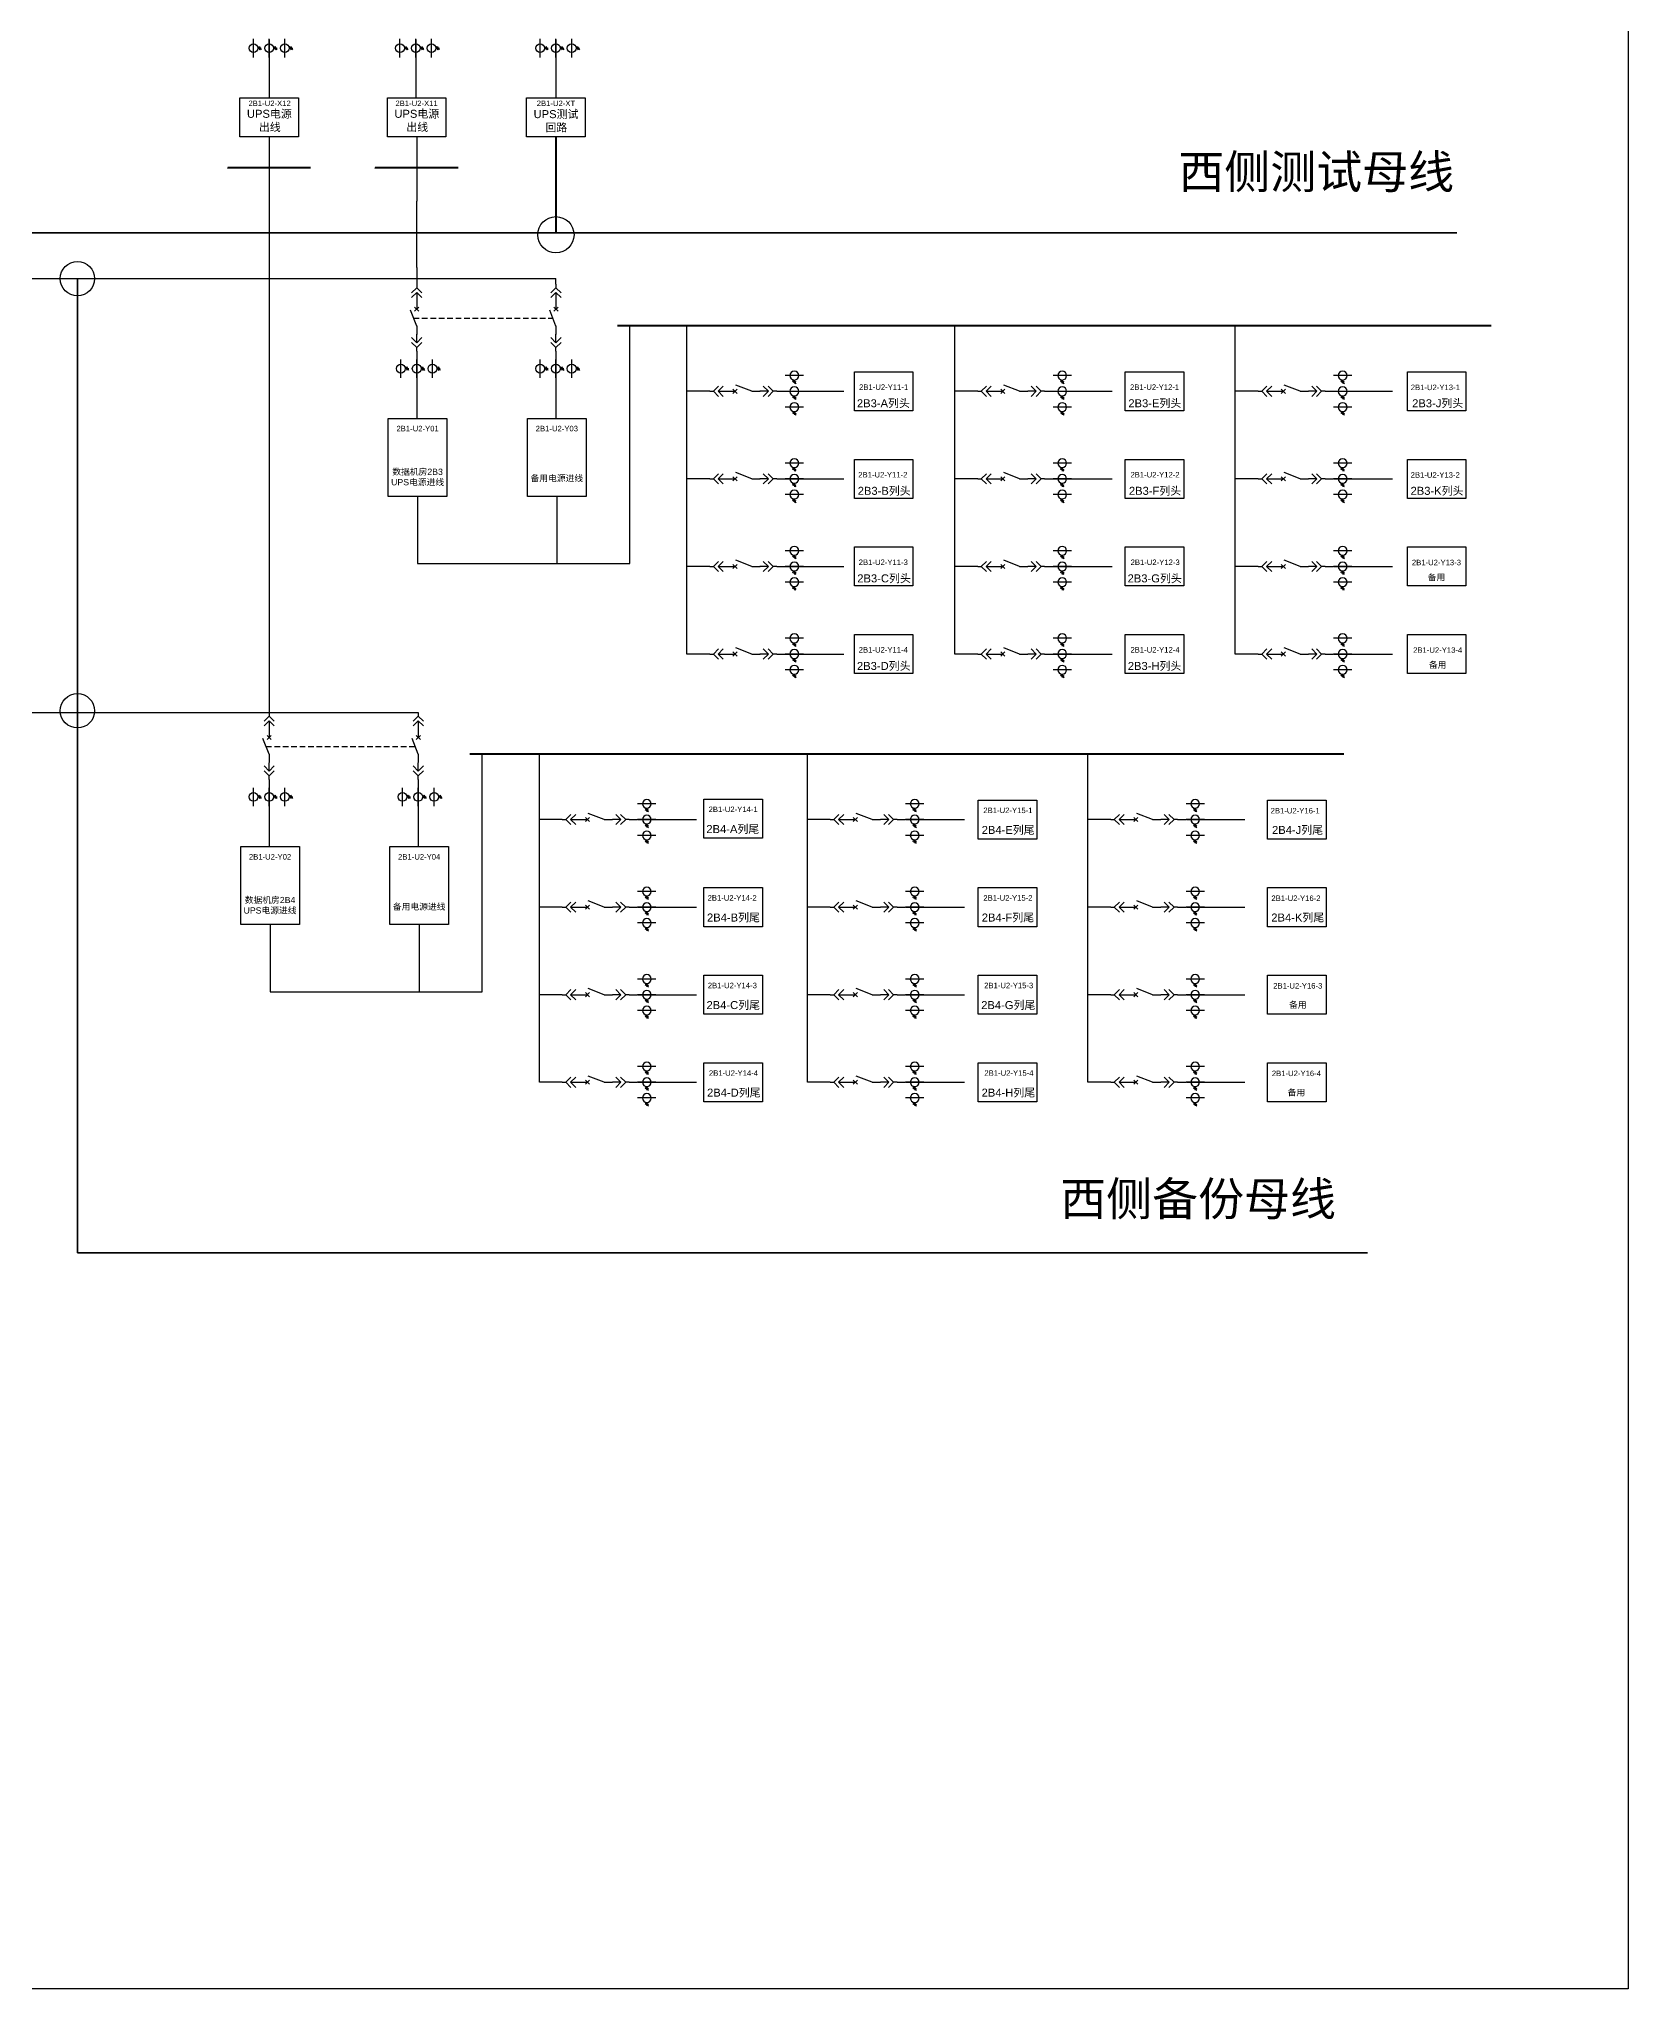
# Model space of a CAD drawing. Header units: millimetres. Extents: x 18 to 364, y 18 to 346.
# Drawn here: x 222.8 to 364.3, y 18.4 to 192.1 of the extents above; entities that cross this region are included whole.
import ezdxf
from ezdxf.enums import TextEntityAlignment as Align

# ---------------------------------------------------------------- set-up
doc = ezdxf.new("R2010")
doc.units = ezdxf.units.MM
doc.linetypes.add('HIDDEN', pattern=[0.375, 0.25, -0.125])
doc.styles.get("Standard").update_dxf_attribs({"font": 'arial.ttf'})

# ---------------------------------------------------------------- blocks, each defined once
blk = doc.blocks.new('A$C03DD39B5')
for p, q in [((417, 475), (283, 392)), ((417, 422), (283, 339)), ((350, 333), (350, 467))]:
    blk.add_line(p, q)
blk.add_lwpolyline([(700, 167), (0, 167)])
blk.add_circle((350, 167), 167)
blk = doc.blocks.new('DYDQAA05')
at = {"color": 0}
blk.add_lwpolyline([(0, 0), (0, -7)], dxfattribs=at)
blk = doc.blocks.new('DYDQAA03')
at = {"color": 0}
for points in [[(0, 0), (0, -1.5)], [(-2.12, -3.62), (0, -1.5)], [(-2.12, -5.62), (0, -3.5)], [(2.12, -3.62), (0, -1.5)], [(2.12, -5.62), (0, -3.5)], [(0, -3.5), (0, -7)]]:
    blk.add_lwpolyline(points, dxfattribs=at)
blk = doc.blocks.new('DYDQAA09')
at = {"color": 0}
blk.add_lwpolyline([(0, 0), (0, -3.5)], dxfattribs=at)
blk.add_lwpolyline([(0, 0), (0, -3.5)], dxfattribs=at)
blk.add_lwpolyline([(0, 0), (0, -3.5)], dxfattribs=at)
blk.add_lwpolyline([(0, 0), (0, -3.5)], dxfattribs=at)
blk.add_lwpolyline([(0, 0), (0, -3.5)], dxfattribs=at)
blk.add_lwpolyline([(0, 0), (0, -3.5)], dxfattribs=at)
blk.add_lwpolyline([(0, 0), (0, -3.5)], dxfattribs=at)
blk.add_lwpolyline([(0, 0), (0, -3.5)], dxfattribs=at)
blk.add_lwpolyline([(0, 0), (0, -3.5)], dxfattribs=at)
blk = doc.blocks.new('DYDQ0201')
at = {"color": 0}
for points in [[(0.86, -0.86), (-0.86, 0.86)], [(-0.86, -0.86), (0.86, 0.86)], [(0, -7), (-2.61, -0.37)]]:
    blk.add_lwpolyline(points, dxfattribs=at)
blk = doc.blocks.new('DYDQAA04')
at = {"color": 0}
for points in [[(0, -3.5), (0, 0)], [(-2.12, -1.38), (0, -3.5)], [(-2.12, -3.38), (0, -5.5)], [(2.12, -1.38), (0, -3.5)], [(2.12, -3.38), (0, -5.5)], [(0, -7), (0, -5.5)]]:
    blk.add_lwpolyline(points, dxfattribs=at)

msp = doc.modelspace()

# ---------------------------------------------------------------- linework, layer by layer
for p, q in [((243.32, 192.04, -11960.61), (243.32, 190.4, -11960.61)), ((256.38, 192.04, -11960.61), (256.38, 190.4, -11960.61)), ((268.86, 192.04, -11960.61), (268.86, 190.4, -11960.61)), ((243.32, 190.4, -11960.61), (243.32, 186.84, -11960.61)), ((256.38, 190.4, -11960.61), (256.38, 186.84, -11960.61)), ((268.86, 190.4, -11960.61), (268.86, 186.84, -11960.61)), ((243.32, 183.36, -11960.61), (243.32, 177.64, -11960.61)), ((256.46, 183.36, -11992.1), (256.46, 177.64, -11992.1)), ((243.32, 177.64, -13343.89), (243.32, 132.09, -13343.89)), ((256.46, 171.74, -14728.2), (256.46, 177.64, -13344.92)), ((275.43, 145.35, -12086.92), (275.43, 166.57, -11961.66)), ((280.53, 152.9, -12307.47), (280.53, 166.57, -11961.66)), ((304.39, 152.9, -12307.47), (304.39, 166.57, -11961.66)), ((329.36, 152.9, -12307.47), (329.36, 166.57, -11961.66)), ((256.46, 163.5, -12526.98), (256.46, 161.86, -12526.98)), ((256.46, 161.86, -12526.98), (256.46, 158.29, -12526.98)), ((282.56, 160.7, -13690.75), (280.53, 160.7, -12999.11)), ((289.31, 160.7, -11489.54), (290.95, 160.7, -11489.54)), ((290.95, 160.7, -11489.54), (294.51, 160.7, -11489.54)), ((306.42, 160.7, -13690.75), (304.39, 160.7, -12999.11)), ((313.17, 160.7, -11489.54), (314.81, 160.7, -11489.54)), ((314.81, 160.7, -11489.54), (318.38, 160.7, -11489.54)), ((331.4, 160.7, -13690.75), (329.36, 160.7, -12999.11)), ((338.15, 160.7, -11489.54), (339.79, 160.7, -11489.54)), ((339.79, 160.7, -11489.54), (343.35, 160.7, -11489.54)), ((282.56, 152.9, -12307.47), (280.53, 152.9, -12307.47)), ((280.53, 145.1, -11615.84), (280.53, 152.9, -12307.47)), ((289.31, 152.9, -10106.26), (290.95, 152.9, -10106.26)), ((290.95, 152.9, -10106.26), (294.51, 152.9, -10106.26)), ((306.42, 152.9, -12307.47), (304.39, 152.9, -12307.47)), ((304.39, 145.1, -11615.84), (304.39, 152.9, -12307.47)), ((313.17, 152.9, -10106.26), (314.81, 152.9, -10106.26)), ((314.81, 152.9, -10106.26), (318.38, 152.9, -10106.26)), ((331.4, 152.9, -12307.47), (329.36, 152.9, -12307.47)), ((329.36, 145.1, -11615.84), (329.36, 152.9, -12307.47)), ((338.15, 152.9, -10106.26), (339.79, 152.9, -10106.26)), ((339.79, 152.9, -10106.26), (343.35, 152.9, -10106.26)), ((256.54, 151.34, -12558.47), (256.54, 145.35, -12086.92)), ((256.54, 145.35, -12086.92), (275.43, 145.35, -12086.92)), ((282.56, 145.1, -11615.84), (280.53, 145.1, -11615.84)), ((280.53, 137.3, -10924.2), (280.53, 145.1, -11615.84)), ((289.31, 145.1, -9414.62), (290.95, 145.1, -9414.62)), ((290.95, 145.1, -9414.62), (294.51, 145.1, -9414.62)), ((306.42, 145.1, -11615.84), (304.39, 145.1, -11615.84)), ((304.39, 137.3, -10924.2), (304.39, 145.1, -11615.84)), ((313.17, 145.1, -9414.62), (314.81, 145.1, -9414.62)), ((314.81, 145.1, -9414.62), (318.38, 145.1, -9414.62)), ((331.4, 145.1, -11615.84), (329.36, 145.1, -11615.84)), ((329.36, 137.3, -10924.2), (329.36, 145.1, -11615.84)), ((338.15, 145.1, -9414.62), (339.79, 145.1, -9414.62)), ((339.79, 145.1, -9414.62), (343.35, 145.1, -9414.62)), ((282.56, 137.3, -10924.2), (280.53, 137.3, -10924.2)), ((289.31, 137.3, -8722.98), (290.95, 137.3, -8722.98)), ((290.95, 137.3, -8722.98), (294.51, 137.3, -8722.98)), ((306.42, 137.3, -10924.2), (304.39, 137.3, -10924.2)), ((313.17, 137.3, -8722.98), (314.81, 137.3, -8722.98)), ((314.81, 137.3, -8722.98), (318.38, 137.3, -8722.98)), ((331.4, 137.3, -10924.2), (329.36, 137.3, -10924.2)), ((338.15, 137.3, -8722.98), (339.79, 137.3, -8722.98)), ((339.79, 137.3, -8722.98), (343.35, 137.3, -8722.98)), ((262.29, 107.2, -10702.62), (262.29, 128.42, -10577.35)), ((267.39, 114.75, -10923.17), (267.39, 128.42, -10577.35)), ((291.25, 114.75, -10923.17), (291.25, 128.42, -10577.35)), ((316.23, 114.75, -10923.17), (316.23, 128.42, -10577.35)), ((243.32, 125.34, -11142.68), (243.32, 123.71, -11142.68)), ((243.32, 123.71, -11142.68), (243.32, 120.14, -11142.68)), ((269.42, 122.55, -12306.44), (267.39, 122.55, -11614.8)), ((276.17, 122.55, -10105.23), (277.81, 122.55, -10105.23)), ((277.81, 122.55, -10105.23), (281.38, 122.55, -10105.23)), ((293.29, 122.55, -12306.44), (291.25, 122.55, -11614.8)), ((300.04, 122.55, -10105.23), (301.68, 122.55, -10105.23)), ((301.68, 122.55, -10105.23), (305.24, 122.55, -10105.23)), ((318.26, 122.55, -12306.44), (316.23, 122.55, -11614.8)), ((325.01, 122.55, -10105.23), (326.65, 122.55, -10105.23)), ((326.65, 122.55, -10105.23), (330.22, 122.55, -10105.23)), ((269.42, 114.75, -10923.17), (267.39, 114.75, -10923.17)), ((267.39, 106.95, -10231.53), (267.39, 114.75, -10923.17)), ((276.17, 114.75, -8721.95), (277.81, 114.75, -8721.95)), ((277.81, 114.75, -8721.95), (281.38, 114.75, -8721.95)), ((293.29, 114.75, -10923.17), (291.25, 114.75, -10923.17)), ((291.25, 106.95, -10231.53), (291.25, 114.75, -10923.17)), ((300.04, 114.75, -8721.95), (301.68, 114.75, -8721.95)), ((301.68, 114.75, -8721.95), (305.24, 114.75, -8721.95)), ((318.26, 114.75, -10923.17), (316.23, 114.75, -10923.17)), ((316.23, 106.95, -10231.53), (316.23, 114.75, -10923.17)), ((325.01, 114.75, -8721.95), (326.65, 114.75, -8721.95)), ((326.65, 114.75, -8721.95), (330.22, 114.75, -8721.95)), ((243.4, 113.19, -11174.16), (243.4, 107.2, -10702.62)), ((243.4, 107.2, -10702.62), (262.29, 107.2, -10702.62)), ((269.42, 106.95, -10231.53), (267.39, 106.95, -10231.53)), ((267.39, 99.15, -9539.89), (267.39, 106.95, -10231.53)), ((276.17, 106.95, -8030.31), (277.81, 106.95, -8030.31)), ((277.81, 106.95, -8030.31), (281.38, 106.95, -8030.31)), ((293.29, 106.95, -10231.53), (291.25, 106.95, -10231.53)), ((291.25, 99.15, -9539.89), (291.25, 106.95, -10231.53)), ((300.04, 106.95, -8030.31), (301.68, 106.95, -8030.31)), ((301.68, 106.95, -8030.31), (305.24, 106.95, -8030.31)), ((318.26, 106.95, -10231.53), (316.23, 106.95, -10231.53)), ((316.23, 99.15, -9539.89), (316.23, 106.95, -10231.53)), ((325.01, 106.95, -8030.31), (326.65, 106.95, -8030.31)), ((326.65, 106.95, -8030.31), (330.22, 106.95, -8030.31)), ((269.42, 99.15, -9539.89), (267.39, 99.15, -9539.89)), ((276.17, 99.15, -7338.68), (277.81, 99.15, -7338.68)), ((277.81, 99.15, -7338.68), (281.38, 99.15, -7338.68)), ((293.29, 99.15, -9539.89), (291.25, 99.15, -9539.89)), ((300.04, 99.15, -7338.68), (301.68, 99.15, -7338.68)), ((301.68, 99.15, -7338.68), (305.24, 99.15, -7338.68)), ((318.26, 99.15, -9539.89), (316.23, 99.15, -9539.89)), ((325.01, 99.15, -7338.68), (326.65, 99.15, -7338.68)), ((326.65, 99.15, -7338.68), (330.22, 99.15, -7338.68))]:
    msp.add_line(p, q)
at = {"color": 1, "lineweight": 40}
for p, q in [((268.86, 183.36, -11993.12), (268.86, 174.83, -11993.12)), ((274.34, 166.57, -11961.66), (352.15, 166.57, -11961.66)), ((261.2, 128.42, -10577.35), (339.02, 128.42, -10577.35))]:
    msp.add_line(p, q, dxfattribs=at)
at = {"color": 1, "lineweight": 35}
msp.add_line((129.5, 174.83, -2075.92), (349.08, 174.83, -2075.92), dxfattribs=at)
at = {"color": 5, "lineweight": 30}
for p, q in [((129.51, 170.74, -3788.77), (268.86, 170.74, -14728.2)), ((116.38, 132.09, -3545.05), (226.25, 132.09, -24795.02)), ((226.25, 132.09, -24795.02), (256.6, 132.09, -13462.25))]:
    msp.add_line(p, q, dxfattribs=at)
at = {"color": 5, "lineweight": 35}
for p, q in [((226.26, 170.66), (226.26, 83.95)), ((226.26, 83.95), (341.12, 83.95))]:
    msp.add_line(p, q, dxfattribs=at)
at = {"color": 5}
for p, q in [((268.86, 170.25, -14728.2), (268.86, 170.74, -14728.2)), ((268.86, 163.5, -12526.98), (268.86, 161.86, -12526.98)), ((268.86, 161.86, -12526.98), (268.86, 158.29, -12526.98)), ((268.94, 151.34, -12558.47), (268.94, 145.35, -12086.92)), ((256.6, 125.34, -11582.74), (256.6, 123.71, -11582.74)), ((256.6, 123.71, -11582.74), (256.6, 120.14, -11582.74)), ((256.68, 113.19, -11614.23), (256.68, 107.2, -11142.69))]:
    msp.add_line(p, q, dxfattribs=at)
at = {"linetype": 'HIDDEN', "ltscale": 2}
for p, q in [((256.18, 167.23, -14728.2), (268.58, 167.23, -14728.2)), ((243.04, 129.07, -13783.96), (256.32, 129.07, -13783.96))]:
    msp.add_line(p, q, dxfattribs=at)
at = {"color": 1, "lineweight": 30, "ltscale": 0.002916}
msp.add_lwpolyline([(18.25, 346.29), (364.33, 346.29), (364.33, 18.38), (18.25, 18.38)], close=True, dxfattribs=at)
for points, elevation in [([(240.72, 186.84), (245.92, 186.84), (245.92, 183.36), (240.72, 183.36)], -11960.61), ([(253.85, 186.84), (259.06, 186.84), (259.06, 183.36), (253.85, 183.36)], -11992.1), ([(295.44, 162.44), (300.65, 162.44), (300.65, 158.96), (295.44, 158.96)], -11489.54), ([(319.56, 162.44), (324.77, 162.44), (324.77, 158.96), (319.56, 158.96)], -11489.54), ([(344.68, 162.44), (349.88, 162.44), (349.88, 158.96), (344.68, 158.96)], -11489.54), ([(253.93, 158.29), (259.14, 158.29), (259.14, 151.34), (253.93, 151.34)], -12558.47), ([(295.44, 154.64), (300.65, 154.64), (300.65, 151.16), (295.44, 151.16)], -11489.54), ([(319.56, 154.64), (324.77, 154.64), (324.77, 151.16), (319.56, 151.16)], -11489.54), ([(344.68, 154.64), (349.88, 154.64), (349.88, 151.16), (344.68, 151.16)], -11489.54), ([(295.44, 146.84), (300.65, 146.84), (300.65, 143.36), (295.44, 143.36)], -11489.54), ([(319.56, 146.84), (324.77, 146.84), (324.77, 143.36), (319.56, 143.36)], -11489.54), ([(344.68, 146.84), (349.88, 146.84), (349.88, 143.36), (344.68, 143.36)], -11489.54), ([(295.44, 139.04), (300.65, 139.04), (300.65, 135.56), (295.44, 135.56)], -11489.54), ([(319.56, 139.04), (324.77, 139.04), (324.77, 135.56), (319.56, 135.56)], -11489.54), ([(344.68, 139.04), (349.88, 139.04), (349.88, 135.56), (344.68, 135.56)], -11489.54), ([(282.04, 124.37), (287.24, 124.37), (287.24, 120.9), (282.04, 120.9)], -10105.23), ([(306.47, 124.29), (311.68, 124.29), (311.68, 120.81), (306.47, 120.81)], -10105.23), ([(332.23, 124.29), (337.44, 124.29), (337.44, 120.81), (332.23, 120.81)], -10105.23), ([(240.8, 120.14), (246.01, 120.14), (246.01, 113.19), (240.8, 113.19)], -11174.16), ([(282.04, 116.49), (287.24, 116.49), (287.24, 113.01), (282.04, 113.01)], -10105.23), ([(306.47, 116.49), (311.68, 116.49), (311.68, 113.01), (306.47, 113.01)], -10105.23), ([(332.23, 116.49), (337.44, 116.49), (337.44, 113.01), (332.23, 113.01)], -10105.23), ([(282.04, 108.69), (287.24, 108.69), (287.24, 105.21), (282.04, 105.21)], -10105.23), ([(306.47, 108.69), (311.68, 108.69), (311.68, 105.21), (306.47, 105.21)], -10105.23), ([(332.23, 108.69), (337.44, 108.69), (337.44, 105.21), (332.23, 105.21)], -10105.23), ([(282.04, 100.89), (287.24, 100.89), (287.24, 97.41), (282.04, 97.41)], -10105.23), ([(306.47, 100.89), (311.68, 100.89), (311.68, 97.41), (306.47, 97.41)], -10105.23), ([(332.23, 100.89), (337.44, 100.89), (337.44, 97.41), (332.23, 97.41)], -10105.23)]:
    msp.add_lwpolyline(points, close=True, dxfattribs=dict(elevation=elevation))
at = {"color": 1, "elevation": -11993.12}
msp.add_lwpolyline([(266.25, 186.84), (271.46, 186.84), (271.46, 183.36), (266.25, 183.36)], close=True, dxfattribs=at)
at = {"color": 1, "lineweight": 40, "ltscale": 100}
for points, elevation in [([(247, 180.61), (239.64, 180.61), (239.64, 180.61)], -22461.63), ([(260.14, 180.61), (252.77, 180.61), (252.77, 180.61)], -22493.12)]:
    msp.add_lwpolyline(points, dxfattribs=dict(at, elevation=elevation))
at = {"color": 5}
for points, elevation in [([(266.33, 158.29), (271.54, 158.29), (271.54, 151.34), (266.33, 151.34)], -12558.47), ([(254.08, 120.14), (259.29, 120.14), (259.29, 113.19), (254.08, 113.19)], -11614.23)]:
    msp.add_lwpolyline(points, close=True, dxfattribs=dict(at, elevation=elevation))
at = {"color": 1, "lineweight": 30}
msp.add_circle((268.86, 174.65, -786.45), 1.61, dxfattribs=at)
at = {"color": 5, "lineweight": 30}
for centre in [(226.25, 170.74, -11383.32), (226.25, 132.24, -11061.61)]:
    msp.add_circle(centre, 1.53, dxfattribs=at)

# ---------------------------------------------------------------- block references
at = {"linetype": 'Continuous', "yscale": 0.002338875, "zscale": 0.002338875}
for p, xscale, rotation in [((241.53, 192.09, -11960.61), 0.002338875, 270), ((242.93, 192.09, -11960.61), 0.002338875, 270), ((244.33, 192.09, -11960.61), 0.002338875, 270), ((254.58, 192.09, -11960.61), 0.002338875, 270), ((255.99, 192.09, -11960.61), 0.002338875, 270), ((257.39, 192.09, -11960.61), 0.002338875, 270), ((267.06, 192.09, -11960.61), 0.002338875, 270), ((268.47, 192.09, -11960.61), 0.002338875, 270), ((269.87, 192.09, -11960.61), 0.002338875, 270), ((254.66, 163.54, -12526.98), 0.002338875, 270), ((256.07, 163.54, -12526.98), 0.002338875, 270), ((257.47, 163.54, -12526.98), 0.002338875, 270), ((289.27, 162.49, -11489.54), -0.002338875, 180), ((313.13, 162.49, -11489.54), -0.002338875, 180), ((338.1, 162.49, -11489.54), -0.002338875, 180), ((289.27, 161.09, -11489.54), -0.002338875, 180), ((313.13, 161.09, -11489.54), -0.002338875, 180), ((338.1, 161.09, -11489.54), -0.002338875, 180), ((289.27, 159.69, -11489.54), -0.002338875, 180), ((313.13, 159.69, -11489.54), -0.002338875, 180), ((338.1, 159.69, -11489.54), -0.002338875, 180), ((289.27, 154.69, -10106.26), -0.002338875, 180), ((313.13, 154.69, -10106.26), -0.002338875, 180), ((338.1, 154.69, -10106.26), -0.002338875, 180), ((289.27, 153.29, -10106.26), -0.002338875, 180), ((313.13, 153.29, -10106.26), -0.002338875, 180), ((338.1, 153.29, -10106.26), -0.002338875, 180), ((289.27, 151.89, -10106.26), -0.002338875, 180), ((313.13, 151.89, -10106.26), -0.002338875, 180), ((338.1, 151.89, -10106.26), -0.002338875, 180), ((289.27, 146.89, -9414.62), -0.002338875, 180), ((313.13, 146.89, -9414.62), -0.002338875, 180), ((338.1, 146.89, -9414.62), -0.002338875, 180), ((289.27, 145.49, -9414.62), -0.002338875, 180), ((313.13, 145.49, -9414.62), -0.002338875, 180), ((338.1, 145.49, -9414.62), -0.002338875, 180), ((289.27, 144.09, -9414.62), -0.002338875, 180), ((313.13, 144.09, -9414.62), -0.002338875, 180), ((338.1, 144.09, -9414.62), -0.002338875, 180), ((289.27, 139.09, -8722.98), -0.002338875, 180), ((313.13, 139.09, -8722.98), -0.002338875, 180), ((338.1, 139.09, -8722.98), -0.002338875, 180), ((289.27, 137.69, -8722.98), -0.002338875, 180), ((313.13, 137.69, -8722.98), -0.002338875, 180), ((338.1, 137.69, -8722.98), -0.002338875, 180), ((289.27, 136.29, -8722.98), -0.002338875, 180), ((313.13, 136.29, -8722.98), -0.002338875, 180), ((338.1, 136.29, -8722.98), -0.002338875, 180), ((241.53, 125.39, -11142.68), 0.002338875, 270), ((242.93, 125.39, -11142.68), 0.002338875, 270), ((244.33, 125.39, -11142.68), 0.002338875, 270), ((276.13, 124.34, -10105.23), -0.002338875, 180), ((299.99, 124.34, -10105.23), -0.002338875, 180), ((324.97, 124.34, -10105.23), -0.002338875, 180), ((276.13, 122.94, -10105.23), -0.002338875, 180), ((299.99, 122.94, -10105.23), -0.002338875, 180), ((324.97, 122.94, -10105.23), -0.002338875, 180), ((276.13, 121.53, -10105.23), -0.002338875, 180), ((299.99, 121.53, -10105.23), -0.002338875, 180), ((324.97, 121.53, -10105.23), -0.002338875, 180), ((276.13, 116.54, -8721.95), -0.002338875, 180), ((299.99, 116.54, -8721.95), -0.002338875, 180), ((324.97, 116.54, -8721.95), -0.002338875, 180), ((276.13, 115.14, -8721.95), -0.002338875, 180), ((299.99, 115.14, -8721.95), -0.002338875, 180), ((324.97, 115.14, -8721.95), -0.002338875, 180), ((276.13, 113.73, -8721.95), -0.002338875, 180), ((299.99, 113.73, -8721.95), -0.002338875, 180), ((324.97, 113.73, -8721.95), -0.002338875, 180), ((276.13, 108.74, -8030.31), -0.002338875, 180), ((299.99, 108.74, -8030.31), -0.002338875, 180), ((324.97, 108.74, -8030.31), -0.002338875, 180), ((276.13, 107.34, -8030.31), -0.002338875, 180), ((299.99, 107.34, -8030.31), -0.002338875, 180), ((324.97, 107.34, -8030.31), -0.002338875, 180), ((276.13, 105.93, -8030.31), -0.002338875, 180), ((299.99, 105.93, -8030.31), -0.002338875, 180), ((324.97, 105.93, -8030.31), -0.002338875, 180), ((276.13, 100.94, -7338.68), -0.002338875, 180), ((299.99, 100.94, -7338.68), -0.002338875, 180), ((324.97, 100.94, -7338.68), -0.002338875, 180), ((276.13, 99.54, -7338.68), -0.002338875, 180), ((299.99, 99.54, -7338.68), -0.002338875, 180), ((324.97, 99.54, -7338.68), -0.002338875, 180), ((276.13, 98.14, -7338.68), -0.002338875, 180), ((299.99, 98.14, -7338.68), -0.002338875, 180), ((324.97, 98.14, -7338.68), -0.002338875, 180)]:
    msp.add_blockref('A$C03DD39B5', p, dxfattribs=dict(at, xscale=xscale, rotation=rotation))
at = {"xscale": 0.2128954749704126, "yscale": 0.2128954749704126, "zscale": 0.2128954749704126}
for name, p in [('DYDQAA03', (256.46, 170.25, -14728.2)), ('DYDQAA05', (256.46, 171.74, -14728.2)), ('DYDQAA09', (256.46, 168.76, -14728.2)), ('DYDQ0201', (256.46, 168.01, -14728.2)), ('DYDQAA04', (256.46, 165.78, -14728.2)), ('DYDQAA09', (256.46, 166.52, -14728.2)), ('DYDQAA09', (256.46, 164.29, -14728.2)), ('DYDQAA03', (243.32, 132.09, -13343.89)), ('DYDQAA09', (243.32, 130.6, -13343.89)), ('DYDQ0201', (243.32, 129.86, -13343.89)), ('DYDQAA04', (243.32, 127.62, -13343.89)), ('DYDQAA09', (243.32, 128.37, -13343.89)), ('DYDQAA09', (243.32, 126.13, -13343.89))]:
    msp.add_blockref(name, p, dxfattribs=at)
at = {"color": 5, "xscale": 0.2128954749704126, "yscale": 0.2128954749704126, "zscale": 0.2128954749704126}
for name, p in [('DYDQAA03', (268.86, 170.25, -14728.2)), ('DYDQAA09', (268.86, 168.76, -14728.2)), ('DYDQ0201', (268.86, 168.01, -14728.2)), ('DYDQAA04', (268.86, 165.78, -14728.2)), ('DYDQAA09', (268.86, 166.52, -14728.2)), ('DYDQAA09', (268.86, 164.29, -14728.2)), ('DYDQAA03', (256.6, 132.09, -13783.96)), ('DYDQAA09', (256.6, 130.6, -13783.96)), ('DYDQ0201', (256.6, 129.86, -13783.96)), ('DYDQAA04', (256.6, 127.62, -13783.96)), ('DYDQAA09', (256.6, 128.37, -13783.96)), ('DYDQAA09', (256.6, 126.13, -13783.96))]:
    msp.add_blockref(name, p, dxfattribs=at)
at = {"color": 5, "linetype": 'Continuous', "xscale": 0.002338875, "yscale": 0.002338875, "zscale": 0.002338875, "rotation": 270}
for p in [(267.06, 163.54, -12526.98), (268.47, 163.54, -12526.98), (269.87, 163.54, -12526.98), (254.81, 125.39, -11582.74), (256.21, 125.39, -11582.74), (257.62, 125.39, -11582.74)]:
    msp.add_blockref('A$C03DD39B5', p, dxfattribs=at)
at = {"xscale": -0.2128954749704126, "yscale": 0.2128954749704126, "zscale": 0.2128954749704126, "rotation": 90}
for name, p in [('DYDQAA03', (282.56, 160.7, -13690.75)), ('DYDQAA09', (284.05, 160.7, -13690.75)), ('DYDQ0201', (284.8, 160.7, -13690.75)), ('DYDQAA09', (286.29, 160.7, -13690.75)), ('DYDQAA04', (287.03, 160.7, -13690.75)), ('DYDQAA09', (288.52, 160.7, -13690.75)), ('DYDQAA03', (306.42, 160.7, -13690.75)), ('DYDQAA09', (307.91, 160.7, -13690.75)), ('DYDQ0201', (308.66, 160.7, -13690.75)), ('DYDQAA09', (310.15, 160.7, -13690.75)), ('DYDQAA04', (310.89, 160.7, -13690.75)), ('DYDQAA09', (312.38, 160.7, -13690.75)), ('DYDQAA03', (331.4, 160.7, -13690.75)), ('DYDQAA09', (332.89, 160.7, -13690.75)), ('DYDQ0201', (333.63, 160.7, -13690.75)), ('DYDQAA09', (335.12, 160.7, -13690.75)), ('DYDQAA04', (335.87, 160.7, -13690.75)), ('DYDQAA09', (337.36, 160.7, -13690.75)), ('DYDQAA03', (282.56, 152.9, -12307.47)), ('DYDQAA09', (284.05, 152.9, -12307.47)), ('DYDQ0201', (284.8, 152.9, -12307.47)), ('DYDQAA09', (286.29, 152.9, -12307.47)), ('DYDQAA04', (287.03, 152.9, -12307.47)), ('DYDQAA09', (288.52, 152.9, -12307.47)), ('DYDQAA03', (306.42, 152.9, -12307.47)), ('DYDQAA09', (307.91, 152.9, -12307.47)), ('DYDQ0201', (308.66, 152.9, -12307.47)), ('DYDQAA09', (310.15, 152.9, -12307.47)), ('DYDQAA04', (310.89, 152.9, -12307.47)), ('DYDQAA09', (312.38, 152.9, -12307.47)), ('DYDQAA03', (331.4, 152.9, -12307.47)), ('DYDQAA09', (332.89, 152.9, -12307.47)), ('DYDQ0201', (333.63, 152.9, -12307.47)), ('DYDQAA09', (335.12, 152.9, -12307.47)), ('DYDQAA04', (335.87, 152.9, -12307.47)), ('DYDQAA09', (337.36, 152.9, -12307.47)), ('DYDQAA03', (282.56, 145.1, -11615.84)), ('DYDQAA09', (284.05, 145.1, -11615.84)), ('DYDQ0201', (284.8, 145.1, -11615.84)), ('DYDQAA09', (286.29, 145.1, -11615.84)), ('DYDQAA04', (287.03, 145.1, -11615.84)), ('DYDQAA09', (288.52, 145.1, -11615.84)), ('DYDQAA03', (306.42, 145.1, -11615.84)), ('DYDQAA09', (307.91, 145.1, -11615.84)), ('DYDQ0201', (308.66, 145.1, -11615.84)), ('DYDQAA09', (310.15, 145.1, -11615.84)), ('DYDQAA04', (310.89, 145.1, -11615.84)), ('DYDQAA09', (312.38, 145.1, -11615.84)), ('DYDQAA03', (331.4, 145.1, -11615.84)), ('DYDQAA09', (332.89, 145.1, -11615.84)), ('DYDQ0201', (333.63, 145.1, -11615.84)), ('DYDQAA09', (335.12, 145.1, -11615.84)), ('DYDQAA04', (335.87, 145.1, -11615.84)), ('DYDQAA09', (337.36, 145.1, -11615.84)), ('DYDQAA03', (282.56, 137.3, -10924.2)), ('DYDQAA09', (284.05, 137.3, -10924.2)), ('DYDQ0201', (284.8, 137.3, -10924.2)), ('DYDQAA09', (286.29, 137.3, -10924.2)), ('DYDQAA04', (287.03, 137.3, -10924.2)), ('DYDQAA09', (288.52, 137.3, -10924.2)), ('DYDQAA03', (306.42, 137.3, -10924.2)), ('DYDQAA09', (307.91, 137.3, -10924.2)), ('DYDQ0201', (308.66, 137.3, -10924.2)), ('DYDQAA09', (310.15, 137.3, -10924.2)), ('DYDQAA04', (310.89, 137.3, -10924.2)), ('DYDQAA09', (312.38, 137.3, -10924.2)), ('DYDQAA03', (331.4, 137.3, -10924.2)), ('DYDQAA09', (332.89, 137.3, -10924.2)), ('DYDQ0201', (333.63, 137.3, -10924.2)), ('DYDQAA09', (335.12, 137.3, -10924.2)), ('DYDQAA04', (335.87, 137.3, -10924.2)), ('DYDQAA09', (337.36, 137.3, -10924.2)), ('DYDQAA03', (269.42, 122.55, -12306.44)), ('DYDQAA09', (270.91, 122.55, -12306.44)), ('DYDQ0201', (271.66, 122.55, -12306.44)), ('DYDQAA09', (273.15, 122.55, -12306.44)), ('DYDQAA04', (273.9, 122.55, -12306.44)), ('DYDQAA09', (275.39, 122.55, -12306.44)), ('DYDQAA03', (293.29, 122.55, -12306.44)), ('DYDQAA09', (294.78, 122.55, -12306.44)), ('DYDQ0201', (295.52, 122.55, -12306.44)), ('DYDQAA09', (297.01, 122.55, -12306.44)), ('DYDQAA04', (297.76, 122.55, -12306.44)), ('DYDQAA09', (299.25, 122.55, -12306.44)), ('DYDQAA03', (318.26, 122.55, -12306.44)), ('DYDQAA09', (319.75, 122.55, -12306.44)), ('DYDQ0201', (320.5, 122.55, -12306.44)), ('DYDQAA09', (321.99, 122.55, -12306.44)), ('DYDQAA04', (322.73, 122.55, -12306.44)), ('DYDQAA09', (324.22, 122.55, -12306.44)), ('DYDQAA03', (269.42, 114.75, -10923.17)), ('DYDQAA09', (270.91, 114.75, -10923.17)), ('DYDQ0201', (271.66, 114.75, -10923.17)), ('DYDQAA09', (273.15, 114.75, -10923.17)), ('DYDQAA04', (273.9, 114.75, -10923.17)), ('DYDQAA09', (275.39, 114.75, -10923.17)), ('DYDQAA03', (293.29, 114.75, -10923.17)), ('DYDQAA09', (294.78, 114.75, -10923.17)), ('DYDQ0201', (295.52, 114.75, -10923.17)), ('DYDQAA09', (297.01, 114.75, -10923.17)), ('DYDQAA04', (297.76, 114.75, -10923.17)), ('DYDQAA09', (299.25, 114.75, -10923.17)), ('DYDQAA03', (318.26, 114.75, -10923.17)), ('DYDQAA09', (319.75, 114.75, -10923.17)), ('DYDQ0201', (320.5, 114.75, -10923.17)), ('DYDQAA09', (321.99, 114.75, -10923.17)), ('DYDQAA04', (322.73, 114.75, -10923.17)), ('DYDQAA09', (324.22, 114.75, -10923.17)), ('DYDQAA03', (269.42, 106.95, -10231.53)), ('DYDQAA09', (270.91, 106.95, -10231.53)), ('DYDQ0201', (271.66, 106.95, -10231.53)), ('DYDQAA09', (273.15, 106.95, -10231.53)), ('DYDQAA04', (273.9, 106.95, -10231.53)), ('DYDQAA09', (275.39, 106.95, -10231.53)), ('DYDQAA03', (293.29, 106.95, -10231.53)), ('DYDQAA09', (294.78, 106.95, -10231.53)), ('DYDQ0201', (295.52, 106.95, -10231.53)), ('DYDQAA09', (297.01, 106.95, -10231.53)), ('DYDQAA04', (297.76, 106.95, -10231.53)), ('DYDQAA09', (299.25, 106.95, -10231.53)), ('DYDQAA03', (318.26, 106.95, -10231.53)), ('DYDQAA09', (319.75, 106.95, -10231.53)), ('DYDQ0201', (320.5, 106.95, -10231.53)), ('DYDQAA09', (321.99, 106.95, -10231.53)), ('DYDQAA04', (322.73, 106.95, -10231.53)), ('DYDQAA09', (324.22, 106.95, -10231.53)), ('DYDQAA03', (269.42, 99.15, -9539.89)), ('DYDQAA09', (270.91, 99.15, -9539.89)), ('DYDQ0201', (271.66, 99.15, -9539.89)), ('DYDQAA09', (273.15, 99.15, -9539.89)), ('DYDQAA04', (273.9, 99.15, -9539.89)), ('DYDQAA09', (275.39, 99.15, -9539.89)), ('DYDQAA03', (293.29, 99.15, -9539.89)), ('DYDQAA09', (294.78, 99.15, -9539.89)), ('DYDQ0201', (295.52, 99.15, -9539.89)), ('DYDQAA09', (297.01, 99.15, -9539.89)), ('DYDQAA04', (297.76, 99.15, -9539.89)), ('DYDQAA09', (299.25, 99.15, -9539.89)), ('DYDQAA03', (318.26, 99.15, -9539.89)), ('DYDQAA09', (319.75, 99.15, -9539.89)), ('DYDQ0201', (320.5, 99.15, -9539.89)), ('DYDQAA09', (321.99, 99.15, -9539.89)), ('DYDQAA04', (322.73, 99.15, -9539.89)), ('DYDQAA09', (324.22, 99.15, -9539.89))]:
    msp.add_blockref(name, p, dxfattribs=at)

# ---------------------------------------------------------------- texts
at = {"lineweight": 0}
for s, height, p in [('2B1-U2-X12', 0.49, (243.36, 186.11, -11236.47)), ('2B1-U2-X11', 0.49, (256.45, 186.11, -11267.95)), ('2B3-A列头', 0.713, (298.02, 159.28, -7060.67)), ('2B3-E列头', 0.713, (322.19, 159.28, -7060.67)), ('2B3-J列头', 0.713, (347.38, 159.28, -7060.67)), ('2B3-B列头', 0.713, (298.09, 151.48, -7060.67)), ('2B3-F列头', 0.713, (322.21, 151.48, -7060.67)), ('2B3-K列头', 0.713, (347.32, 151.48, -7060.67)), ('2B3-C列头', 0.713, (298.08, 143.68, -7060.67)), ('2B3-G列头', 0.713, (322.18, 143.68, -31542.29)), ('2B3-D列头', 0.713, (298.05, 135.88, -7060.67)), ('2B3-H列头', 0.713, (322.17, 135.88, -31542.29)), ('2B4-A列尾', 0.713, (284.61, 121.35, -5676.36)), ('2B4-E列尾', 0.713, (309.13, 121.27, -5676.36)), ('2B4-J列尾', 0.713, (334.9, 121.27, -5676.36)), ('2B4-B列尾', 0.713, (284.67, 113.47, -5676.36)), ('2B4-F列尾', 0.713, (309.11, 113.47, -5676.36)), ('2B4-K列尾', 0.713, (334.92, 113.47, -5676.36)), ('2B4-C列尾', 0.713, (284.65, 105.67, -5676.36)), ('2B4-G列尾', 0.713, (309.14, 105.67, -30157.98)), ('2B4-D列尾', 0.713, (284.7, 97.87, -5676.36)), ('2B4-H列尾', 0.713, (309.15, 97.87, -30157.98))]:
    msp.add_text(s, height=height, dxfattribs=at).set_placement(p, align=Align.CENTER)
at = {"color": 1, "lineweight": 0}
msp.add_text('2B1-U2-XT', height=0.49, dxfattribs=at).set_placement((268.86, 186.11, -11268.98), align=Align.CENTER)
at = {"width": 5.2091}
for s, insert, char_height, attachment_point in [('\\pxi0.87322;UPS{\\fSimSun|b0|i0|c134|p2;电源\\P\\pi2.36347;出线}', (240.72, 185.78, -14538.56), 0.7128, 1), ('\\pxi0.87322;UPS{\\fSimSun|b0|i0|c134|p2;电源\\P\\pi2.36347;出线}', (253.85, 185.78, -13281.59), 0.7128, 1), ('\\pxqc;2B1-U2-Y11-1', (298.04, 161.07, -11489.54), 0.49, 5), ('\\pxqc;2B1-U2-Y12-1', (322.17, 161.07, -11489.54), 0.49, 5), ('\\pxqc;2B1-U2-Y13-1', (347.17, 161.05, -11489.54), 0.49, 5), ('\\pxqc;2B1-U2-Y01', (256.54, 157.38, -12558.47), 0.49, 5), ('{\\fSimSun|b0|i0|c134|p2;\\H0.78125x;数据机房\\fArial|b0|i0|c0|p34;2B3 \\PUPS\\fSimSun|b0|i0|c134|p2;电源进线}', (256.54, 153.04, -12558.47), 0.7128, 5), ('\\pxqc;2B1-U2-Y11-2', (297.97, 153.27, -10106.26), 0.49, 5), ('\\pxqc;2B1-U2-Y12-2', (322.21, 153.27, -10106.26), 0.49, 5), ('\\pxqc;2B1-U2-Y13-2', (347.16, 153.25, -10106.26), 0.49, 5), ('\\pxqc;2B1-U2-Y11-3', (298.01, 145.47, -9414.62), 0.49, 5), ('\\pxqc;2B1-U2-Y12-3', (322.22, 145.47, -9414.62), 0.49, 5), ('\\pxqc;2B1-U2-Y13-3', (347.27, 145.45, -9414.62), 0.49, 5), ('{\\fSimSun|b0|i0|c134|p2;\\H0.78125x;备用\\P}', (347.27, 144.1, -9414.62), 0.7128, 5), ('\\pxqc;2B1-U2-Y11-4', (298.01, 137.67, -8722.98), 0.49, 5), ('\\pxqc;2B1-U2-Y12-4', (322.21, 137.67, -8722.98), 0.49, 5), ('\\pxqc;2B1-U2-Y13-4', (347.38, 137.65, -8722.98), 0.49, 5), ('{\\fSimSun|b0|i0|c134|p2;\\H0.78125x;备用\\P}', (347.38, 136.3, -8722.98), 0.7128, 5), ('\\pxqc;2B1-U2-Y14-1', (284.64, 123.46, -10105.23), 0.49, 5), ('\\pxqc;2B1-U2-Y15-1', (309.11, 123.37, -10105.23), 0.49, 5), ('\\pxqc;2B1-U2-Y16-1', (334.69, 123.34, -10105.23), 0.49, 5), ('\\pxqc;2B1-U2-Y02', (243.4, 119.23, -10703.64), 0.49, 5), ('{\\fSimSun|b0|i0|c134|p2;数据机房}2B4\\PUPS{\\fSimSun|b0|i0|c134|p2;电源进线}', (243.4, 114.89, -12463.65), 0.5569, 5), ('\\pxqc;2B1-U2-Y14-2', (284.55, 115.57, -8721.95), 0.49, 5), ('\\pxqc;2B1-U2-Y15-2', (309.11, 115.57, -8721.95), 0.49, 5), ('\\pxqc;2B1-U2-Y16-2', (334.76, 115.54, -8721.95), 0.49, 5), ('\\pxqc;2B1-U2-Y14-3', (284.57, 107.77, -8030.31), 0.49, 5), ('\\pxqc;2B1-U2-Y15-3', (309.18, 107.77, -8030.31), 0.49, 5), ('\\pxqc;2B1-U2-Y16-3', (334.92, 107.74, -8030.31), 0.49, 5), ('{\\fSimSun|b0|i0|c134|p2;\\H0.78125x;备用\\P}', (334.92, 106.01, -8030.31), 0.7128, 5), ('\\pxqc;2B1-U2-Y14-4', (284.67, 99.97, -7338.68), 0.49, 5), ('\\pxqc;2B1-U2-Y15-4', (309.2, 99.97, -7338.68), 0.49, 5), ('\\pxqc;2B1-U2-Y16-4', (334.8, 99.94, -7338.68), 0.49, 5), ('{\\fSimSun|b0|i0|c134|p2;\\H0.78125x;备用\\P}', (334.8, 98.21, -7338.68), 0.7128, 5)]:
    msp.add_mtext(s, dxfattribs=dict(at, insert=insert, char_height=char_height, attachment_point=attachment_point))
at = {"color": 1, "attachment_point": 1}
for s, insert, char_height, width in [('\\pxi0.87043;UPS{\\fSimSun|b0|i0|c134|p2;测试\\P\\pi2.34949;回路}', (266.25, 185.75, -11993.12), 0.7128, 5.2091), ('西侧测试母线', (324.29, 181.76, 42858.6), 3, 35.8664)]:
    msp.add_mtext(s, dxfattribs=dict(at, insert=insert, char_height=char_height, width=width))
at = {"color": 5}
for s, insert, char_height, width, attachment_point in [('\\pxqc;2B1-U2-Y03', (268.94, 157.38, -12558.47), 0.49, 5.2091, 5), ('{\\fSimSun|b0|i0|c134|p2;\\H0.78125x;备用电源进线\\P}', (268.94, 152.92, -12558.47), 0.7128, 5.2091, 5), ('\\pxqc;2B1-U2-Y04', (256.68, 119.23, -11614.23), 0.49, 5.2091, 5), ('{\\fSimSun|b0|i0|c134|p2;\\H0.78125x;备用电源进线\\P}', (256.68, 114.76, -11614.23), 0.7128, 5.2091, 5), ('西侧备份母线', (313.77, 90.27, 51429.41), 3, 29.75, 1)]:
    msp.add_mtext(s, dxfattribs=dict(at, insert=insert, char_height=char_height, width=width, attachment_point=attachment_point))

doc.saveas('drawing.dxf')
